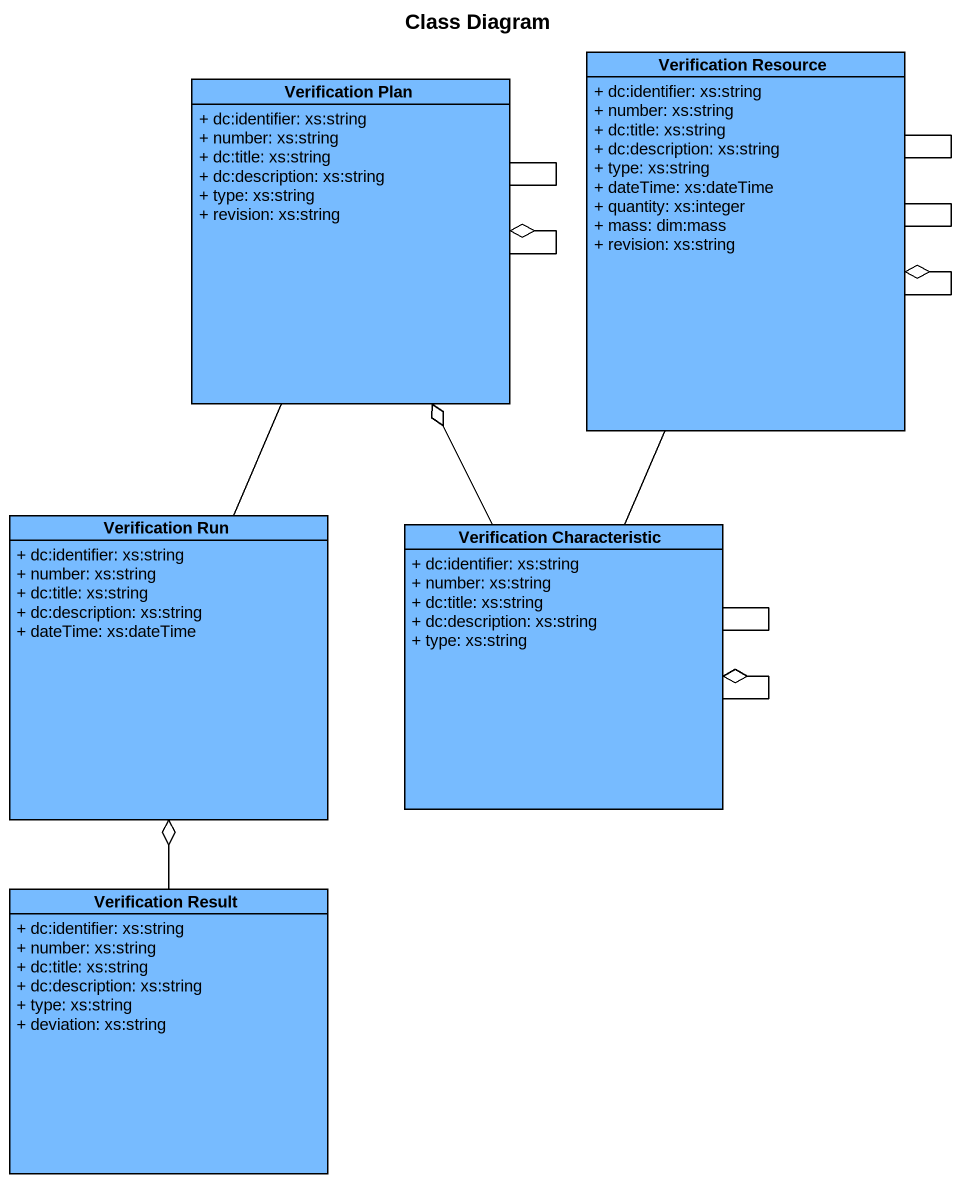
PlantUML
@startuml
title Class Diagram
hide circle
hide empty members
skinparam classAttributeIconSize 0
class "Verification Plan" as Verification_Plan #77BBFF {
  + dc:identifier: xs:string
  + number: xs:string
  + dc:title: xs:string
  + dc:description: xs:string
  + type: xs:string
  + revision: xs:string
}
class "Verification Resource" as Verification_Resource #77BBFF {
  + dc:identifier: xs:string
  + number: xs:string
  + dc:title: xs:string
  + dc:description: xs:string
  + type: xs:string
  + dateTime: xs:dateTime
  + quantity: xs:integer
  + mass: dim:mass
  + revision: xs:string
}
class "Verification Run" as Verification_Run #77BBFF {
  + dc:identifier: xs:string
  + number: xs:string
  + dc:title: xs:string
  + dc:description: xs:string
  + dateTime: xs:dateTime
}
class "Verification Characteristic" as Verification_Characteristic #77BBFF {
  + dc:identifier: xs:string
  + number: xs:string
  + dc:title: xs:string
  + dc:description: xs:string
  + type: xs:string
}
class "Verification Result" as Verification_Result #77BBFF {
  + dc:identifier: xs:string
  + number: xs:string
  + dc:title: xs:string
  + dc:description: xs:string
  + type: xs:string
  + deviation: xs:string
}
Verification_Plan -- Verification_Plan
Verification_Plan --o Verification_Plan
Verification_Resource -- Verification_Resource
Verification_Resource -- Verification_Resource
Verification_Resource --o Verification_Resource
Verification_Run -up- Verification_Plan
Verification_Characteristic -up-o Verification_Plan
Verification_Characteristic -up- Verification_Resource
Verification_Characteristic -- Verification_Characteristic
Verification_Characteristic --o Verification_Characteristic
Verification_Result -up-o Verification_Run
@enduml
